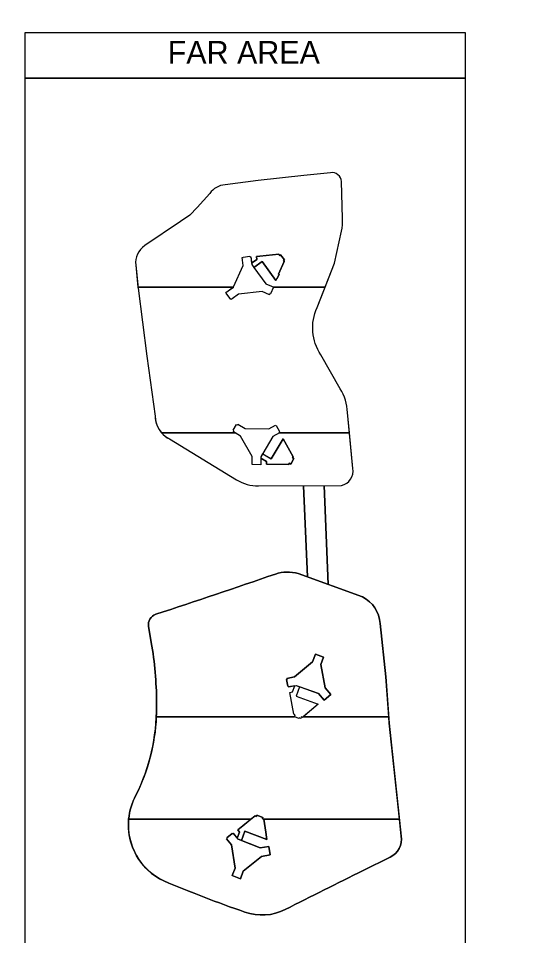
# Model space of a CAD drawing. Header units: metres. Extents: x 256329 to 886268, y -249371 to 355.
# Drawn here: x 286850.1 to 286995.7, y -1411 to -1142.3 of the extents above; entities that cross this region are included whole.
import ezdxf

# ---------------------------------------------------------------- set-up
doc = ezdxf.new("R2010")
doc.units = ezdxf.units.M
doc.header["$MEASUREMENT"] = 0
doc.layers.get('0').update_dxf_attribs({"lineweight": 18})
doc.layers.add('A-AREA-BUP LOBBY', color=49, linetype='Continuous', lineweight=0, plot=False)
doc.layers.add('A_TEXT', color=4, linetype='Continuous', lineweight=0, transparency=0.3)
doc.styles.get("Standard").update_dxf_attribs({"font": 'arial.ttf'})

msp = doc.modelspace()

# ---------------------------------------------------------------- linework, layer by layer
for points, elevation in [([(286852.11065, -1146.46156), (286980.9158, -1146.46156), (286980.9158, -1430.405804), (286852.11065, -1430.405804)], 101311.467758), ([(286852.11065, -1159.807722), (286980.9158, -1159.807722)], 101311.467758), ([(286933.609339, -1279.200275), (286934.719905, -1305.892415)], -0.201981), ([(286940.8303, -1308.125615), (286939.625308, -1279.163985)], -0.201981)]:
    msp.add_lwpolyline(points, close=True, dxfattribs=dict(elevation=elevation))
at = {"layer": 'A-AREA-BUP LOBBY', "color": 30}
for points, elevation in [([(286884.427305, -1214.622787), (286885.121369, -1221.335586), (286887.671522, -1241.284554), (286890.107734, -1258.824774, 0.281271), (286894.325108, -1265.503122), (286913.972213, -1277.49969, 0.139446), (286920.37728, -1279.279748), (286944.694413, -1279.133059, 0.402239), (286948.019423, -1274.116717), (286946.436333, -1257.777916, 0.126137), (286944.331587, -1250.806112), (286938.641543, -1240.858284, -0.264211), (286937.587159, -1227.06083), (286942.600434, -1214.066534), (286944.678897, -1204.695154, 0.062728), (286945.030389, -1200.925104), (286944.680446, -1190.103796, 0.440797), (286941.504226, -1187.547045), (286933.681325, -1188.339298), (286920.330322, -1189.852803), (286910.604939, -1191.067529, 0.219816), (286906.102017, -1193.596736), (286902.398268, -1197.692339), (286900.295758, -1199.998322), (286897.586361, -1201.825259), (286887.10662, -1208.891054, 0.27692)], 101113.047509), ([(286890.285922, -1316.866823, 0.004672), (286925.339315, -1305.071766, -0.144172), (286932.002965, -1304.899439), (286950.868499, -1311.794332, -0.26933), (286955.991609, -1319.57369), (286957.635044, -1335.179033), (286958.643697, -1348.703381), (286962.15526, -1381.810155, -0.334868), (286958.938746, -1387.948493), (286951.08033, -1391.8789, 0.001277), (286928.185308, -1403.329901, -0.202785), (286916.40606, -1404.084456, -0.015567), (286892.677072, -1394.954334, -0.430968), (286884.500028, -1369.868781, 0.117898), (286890.531042, -1343.713821, 0.042938), (286889.171112, -1326.211443), (286888.216278, -1320.408951, -0.370217)], 101113.153553)]:
    msp.add_lwpolyline(points, format="xyb", close=True, dxfattribs=dict(at, elevation=elevation))
for points in [[(286945.030389, -1200.925104), (286944.680446, -1190.103796, 0.440797), (286941.504226, -1187.547045), (286933.681325, -1188.339298), (286920.330322, -1189.852803), (286910.604939, -1191.067529, 0.219816), (286906.102017, -1193.596736), (286902.398268, -1197.692339), (286900.295758, -1199.998322), (286897.586361, -1201.825259), (286887.10662, -1208.891054, 0.27692), (286884.427305, -1214.622787), (286885.090953, -1221.041407), (286913.026624, -1221.041407), (286913.089645, -1220.995784), (286915.878286, -1214.695631), (286915.642709, -1212.4104), (286915.914796, -1212.381959), (286915.899202, -1212.232772), (286917.888376, -1212.024844), (286917.903971, -1212.174031), (286918.178892, -1212.145974), (286918.372915, -1214.04718), (286919.924071, -1212.922358), (286919.83424, -1212.065823), (286926.310127, -1211.412859), (286926.569962, -1211.771053), (286926.855604, -1211.561462), (286927.964406, -1213.05529), (286927.659454, -1213.272969), (286927.88762, -1213.588643), (286926.270235, -1217.214688), (286926.416347, -1217.278977), (286925.848339, -1218.545984), (286925.711045, -1218.485575), (286925.432663, -1219.096259), (286921.436219, -1213.584399), (286919.021661, -1215.25067), (286919.06294, -1215.307601), (286922.500337, -1220.042947), (286924.228431, -1220.813161), (286924.55656, -1220.960542), (286924.743081, -1221.041407), (286939.909487, -1221.041407), (286942.600434, -1214.066534), (286944.678897, -1204.695154, 0.062728)], [(286938.641543, -1240.858284, -0.264211), (286937.587159, -1227.06083), (286939.909487, -1221.041407), (286924.743081, -1221.041407), (286923.878595, -1223.002966), (286923.73759, -1222.941045), (286923.572792, -1223.310537), (286921.441038, -1222.368284), (286914.559818, -1223.08541), (286912.651373, -1224.469725), (286912.331912, -1224.701439), (286910.934384, -1222.786677), (286910.828001, -1222.635732), (286911.474756, -1222.164871), (286913.026624, -1221.041407), (286885.090953, -1221.041407), (286885.121369, -1221.335586), (286887.671522, -1241.284554), (286890.107734, -1258.824774, 0.176993), (286891.965241, -1263.68226), (286913.53304, -1263.68226), (286913.022975, -1263.378355), (286913.188574, -1263.10042), (286912.944371, -1262.954839), (286913.967413, -1261.236278), (286914.211528, -1261.381806), (286914.330147, -1261.182911), (286916.45453, -1262.449122), (286923.372388, -1262.547522), (286925.33073, -1261.459156), (286925.436903, -1261.649453), (286925.567764, -1261.576134), (286926.545387, -1263.32103), (286926.413782, -1263.393019), (286926.575651, -1263.68226), (286947.008413, -1263.68226), (286946.436333, -1257.777916, 0.126137), (286944.331587, -1250.806112)], [(286948.019423, -1274.116717), (286947.008413, -1263.68226), (286926.575651, -1263.68226), (286924.608321, -1264.793114), (286921.609172, -1269.846175), (286924.125513, -1271.347538), (286927.642043, -1265.444393), (286930.583448, -1270.707032), (286930.38492, -1271.041392), (286930.768881, -1271.273267), (286929.818751, -1272.867318), (286929.433672, -1272.637793), (286929.193254, -1273.040598), (286922.700526, -1272.939742), (286922.710759, -1272.080639), (286921.046207, -1271.088883), (286921.044258, -1272.860187), (286921.048647, -1273.052231), (286918.678256, -1273.017614), (286918.492535, -1273.013596), (286918.52236, -1270.689452), (286915.150618, -1264.64604), (286913.53304, -1263.68226), (286891.965241, -1263.68226, 0.099333), (286894.325108, -1265.503122), (286913.972213, -1277.49969, 0.139446), (286920.37728, -1279.279748), (286944.694413, -1279.133059, 0.402239)], [(286955.991609, -1319.57369, 0.26933), (286950.868499, -1311.794332), (286932.002965, -1304.899439, 0.144172), (286925.339315, -1305.071766, -0.004672), (286890.285922, -1316.866823, 0.370217), (286888.216278, -1320.408951), (286889.171112, -1326.211443, -0.042938), (286890.531042, -1343.713821, -0.013685), (286890.470141, -1346.871641), (286930.957287, -1346.871641), (286931.163855, -1346.293014), (286930.722307, -1346.135383), (286929.561415, -1339.74673), (286930.384434, -1339.594743), (286931.025996, -1337.795476), (286929.14211, -1338.141132), (286929.092883, -1337.87421), (286928.94559, -1337.900497), (286928.587263, -1335.932841), (286928.733447, -1335.90622), (286928.68379, -1335.634471), (286930.943645, -1335.220992), (286936.216823, -1330.739658), (286937.032476, -1328.524004), (286939.421484, -1329.384441), (286938.626296, -1331.598543), (286939.870461, -1338.403093), (286941.560657, -1340.367875), (286939.617535, -1342.016181), (286937.917473, -1340.063013), (286932.376737, -1338.087717), (286931.39357, -1340.843882), (286937.863304, -1343.154328), (286933.488256, -1346.871641), (286958.507085, -1346.871641), (286957.635044, -1335.179033)], [(286958.643697, -1348.703381), (286958.507085, -1346.871641), (286933.488256, -1346.871641), (286933.280683, -1347.048008), (286932.914239, -1346.917895), (286932.758243, -1347.354881), (286932.299111, -1347.191971), (286932.248949, -1347.333334), (286930.957287, -1346.871641), (286890.470141, -1346.871641, -0.104045), (286884.500028, -1369.868781, 0.101948), (286882.366775, -1376.875801), (286918.173631, -1376.875801), (286919.366219, -1375.905579), (286919.804483, -1376.072844), (286919.93817, -1375.722561), (286921.670139, -1376.396638), (286921.54031, -1376.736373), (286921.903312, -1376.875801), (286961.631884, -1376.875801)], [(286951.08033, -1391.8789), (286958.938746, -1387.948493, 0.334868), (286962.15526, -1381.810155), (286961.631884, -1376.875801), (286921.903312, -1376.875801), (286922.517119, -1380.713602), (286922.518357, -1380.713458), (286922.737655, -1382.085658), (286922.85545, -1382.829007), (286916.433218, -1380.367612), (286915.36398, -1383.107637), (286920.894968, -1385.223111), (286923.426463, -1384.827981), (286923.827963, -1387.338411), (286921.299701, -1387.754058), (286915.930465, -1392.115382), (286915.099073, -1394.291806), (286912.703494, -1393.40186), (286913.543112, -1391.201198), (286912.450657, -1384.370454), (286911.003676, -1382.58135), (286911.209266, -1382.414295), (286911.115001, -1382.29986), (286912.665585, -1381.038521), (286912.760241, -1381.154883), (286912.9817, -1380.975858), (286914.186323, -1382.466002), (286914.87046, -1380.671503), (286914.32811, -1380.008811), (286915.832315, -1378.780562), (286918.173631, -1376.875801), (286882.366775, -1376.875801, 0.315172), (286892.677072, -1394.954334, 0.015567), (286916.40606, -1404.084456, 0.202785), (286928.185308, -1403.329901, -0.001277)]]:
    msp.add_lwpolyline(points, format="xyb", close=True, dxfattribs=at)
for points, elevation in [([(286926.310127, -1211.412859), (286919.893833, -1212.059814), (286919.834764, -1212.070815), (286919.924071, -1212.922358), (286918.373487, -1214.046765), (286918.409585, -1214.4065), (286919.022662, -1215.249979), (286921.436219, -1213.584399), (286925.432663, -1219.096259), (286925.711045, -1218.485575), (286925.848339, -1218.545984), (286926.416347, -1217.278977), (286926.270235, -1217.214688), (286927.88762, -1213.588643), (286927.659454, -1213.272969), (286927.964406, -1213.05529), (286926.855604, -1211.561462), (286926.569962, -1211.771053)], 101412.682126), ([(286924.743081, -1221.041407), (286923.878595, -1223.002966), (286923.73759, -1222.941045), (286923.572792, -1223.310537), (286921.441038, -1222.368284), (286914.559818, -1223.08541), (286912.651373, -1224.469725), (286912.331912, -1224.701439), (286910.934384, -1222.786677), (286910.828001, -1222.635732), (286911.474756, -1222.164871), (286913.089645, -1220.995784), (286915.878286, -1214.695631), (286915.642709, -1212.4104), (286915.914796, -1212.381959), (286915.899202, -1212.232772), (286917.888376, -1212.024844), (286917.903971, -1212.174031), (286918.178892, -1212.145974), (286918.409585, -1214.4065), (286919.06294, -1215.307601), (286922.500337, -1220.042947), (286924.228431, -1220.813161), (286924.55656, -1220.960542)], 101412.646583), ([(286921.046538, -1270.788782), (286921.044258, -1272.860187), (286921.045354, -1272.908143), (286921.043066, -1273.05215), (286918.678256, -1273.017614), (286918.678614, -1273.0162), (286918.492535, -1273.013596), (286918.52236, -1270.689452), (286915.150618, -1264.64604), (286913.022975, -1263.378355), (286913.188574, -1263.10042), (286912.944371, -1262.954839), (286913.967413, -1261.236278), (286914.211528, -1261.381806), (286914.330147, -1261.182911), (286916.45453, -1262.449122), (286923.372388, -1262.547522), (286925.33073, -1261.459156), (286925.436903, -1261.649453), (286925.567764, -1261.576134), (286926.545387, -1263.32103), (286926.413782, -1263.393019), (286926.575651, -1263.68226), (286924.608321, -1264.793114), (286921.640077, -1269.794105), (286921.046538, -1270.788782)], 101407.630216), ([(286929.193254, -1273.040598), (286929.433672, -1272.637793), (286929.818751, -1272.867318), (286930.768881, -1271.273267), (286930.38492, -1271.041392), (286930.583448, -1270.707032), (286927.642043, -1265.444393), (286924.125513, -1271.347538), (286921.606847, -1269.844788), (286921.046538, -1270.788782), (286921.065318, -1271.100269), (286922.710759, -1272.080639), (286922.700526, -1272.939742)], 101407.637315), ([(286941.560657, -1340.367875), (286939.870461, -1338.403093), (286938.626296, -1331.598543), (286939.421484, -1329.384441), (286937.032476, -1328.524004), (286936.216823, -1330.739658), (286930.943645, -1335.220992), (286928.68379, -1335.634471), (286928.733447, -1335.90622), (286928.587263, -1335.932841), (286928.94559, -1337.900497), (286929.092883, -1337.87421), (286929.14211, -1338.141132), (286931.376567, -1337.731153), (286937.917473, -1340.063013), (286939.617535, -1342.016181)], 101407.630216), ([(286937.863304, -1343.154328), (286933.280683, -1347.048008), (286932.914239, -1346.917895), (286932.758243, -1347.354881), (286932.299111, -1347.191971), (286932.248949, -1347.333334), (286930.957287, -1346.871641), (286931.163855, -1346.293014), (286930.722307, -1346.135383), (286929.561415, -1339.74673), (286930.384434, -1339.594743), (286931.02772, -1337.790641), (286931.376567, -1337.731153), (286932.383509, -1338.068731), (286931.39357, -1340.843882)], 101407.688418), ([(286916.433218, -1380.367612), (286922.85545, -1382.829007), (286922.73779, -1382.093341), (286922.737655, -1382.085658), (286922.518357, -1380.713458), (286922.517119, -1380.713602), (286921.903312, -1376.875801), (286921.54031, -1376.736373), (286921.54031, -1376.736373), (286921.670139, -1376.396638), (286919.93817, -1375.722561), (286919.804483, -1376.072844), (286919.366219, -1375.905579), (286915.832315, -1378.780562), (286914.32811, -1380.008811), (286914.87046, -1380.671503), (286914.186323, -1382.466002), (286914.410078, -1382.742791), (286915.36398, -1383.107637)], 101412.636202), ([(286923.426463, -1384.827981), (286920.894968, -1385.223111), (286914.410078, -1382.742791), (286912.9817, -1380.975858), (286912.760241, -1381.154883), (286912.665585, -1381.038521), (286911.115001, -1382.29986), (286911.209266, -1382.414295), (286911.003676, -1382.58135), (286912.450657, -1384.370454), (286913.543112, -1391.201198), (286912.703494, -1393.40186), (286915.099073, -1394.291806), (286915.930465, -1392.115382), (286921.299701, -1387.754058), (286923.827963, -1387.338411)], 101407.552033)]:
    msp.add_lwpolyline(points, close=True, dxfattribs=dict(at, elevation=elevation))

# ---------------------------------------------------------------- texts
at = {"layer": 'A_TEXT', "insert": (287003.858048, -1155.626079, 101311.467758), "char_height": 10, "width": 175.547662, "attachment_point": 9}
msp.add_mtext('\\pxqc;{\\fCentury Gothic|b0|i0|c0|p34;\\H0.66667x;FAR AREA}', dxfattribs=at)

doc.saveas('drawing.dxf')
